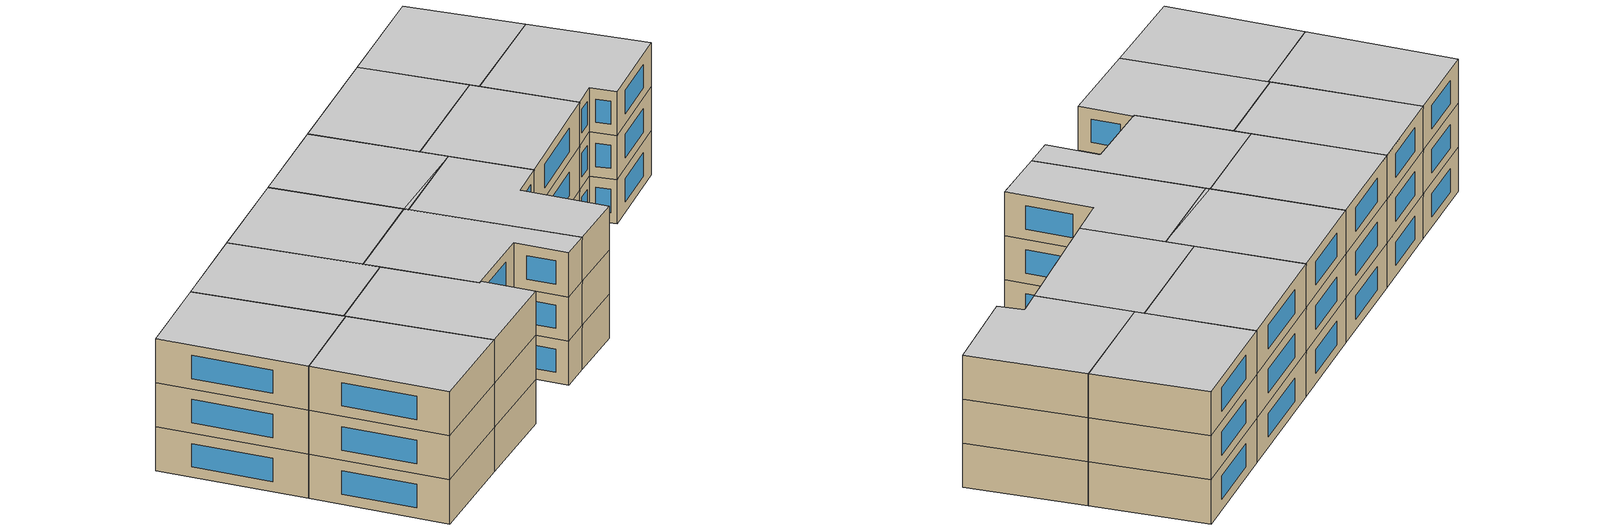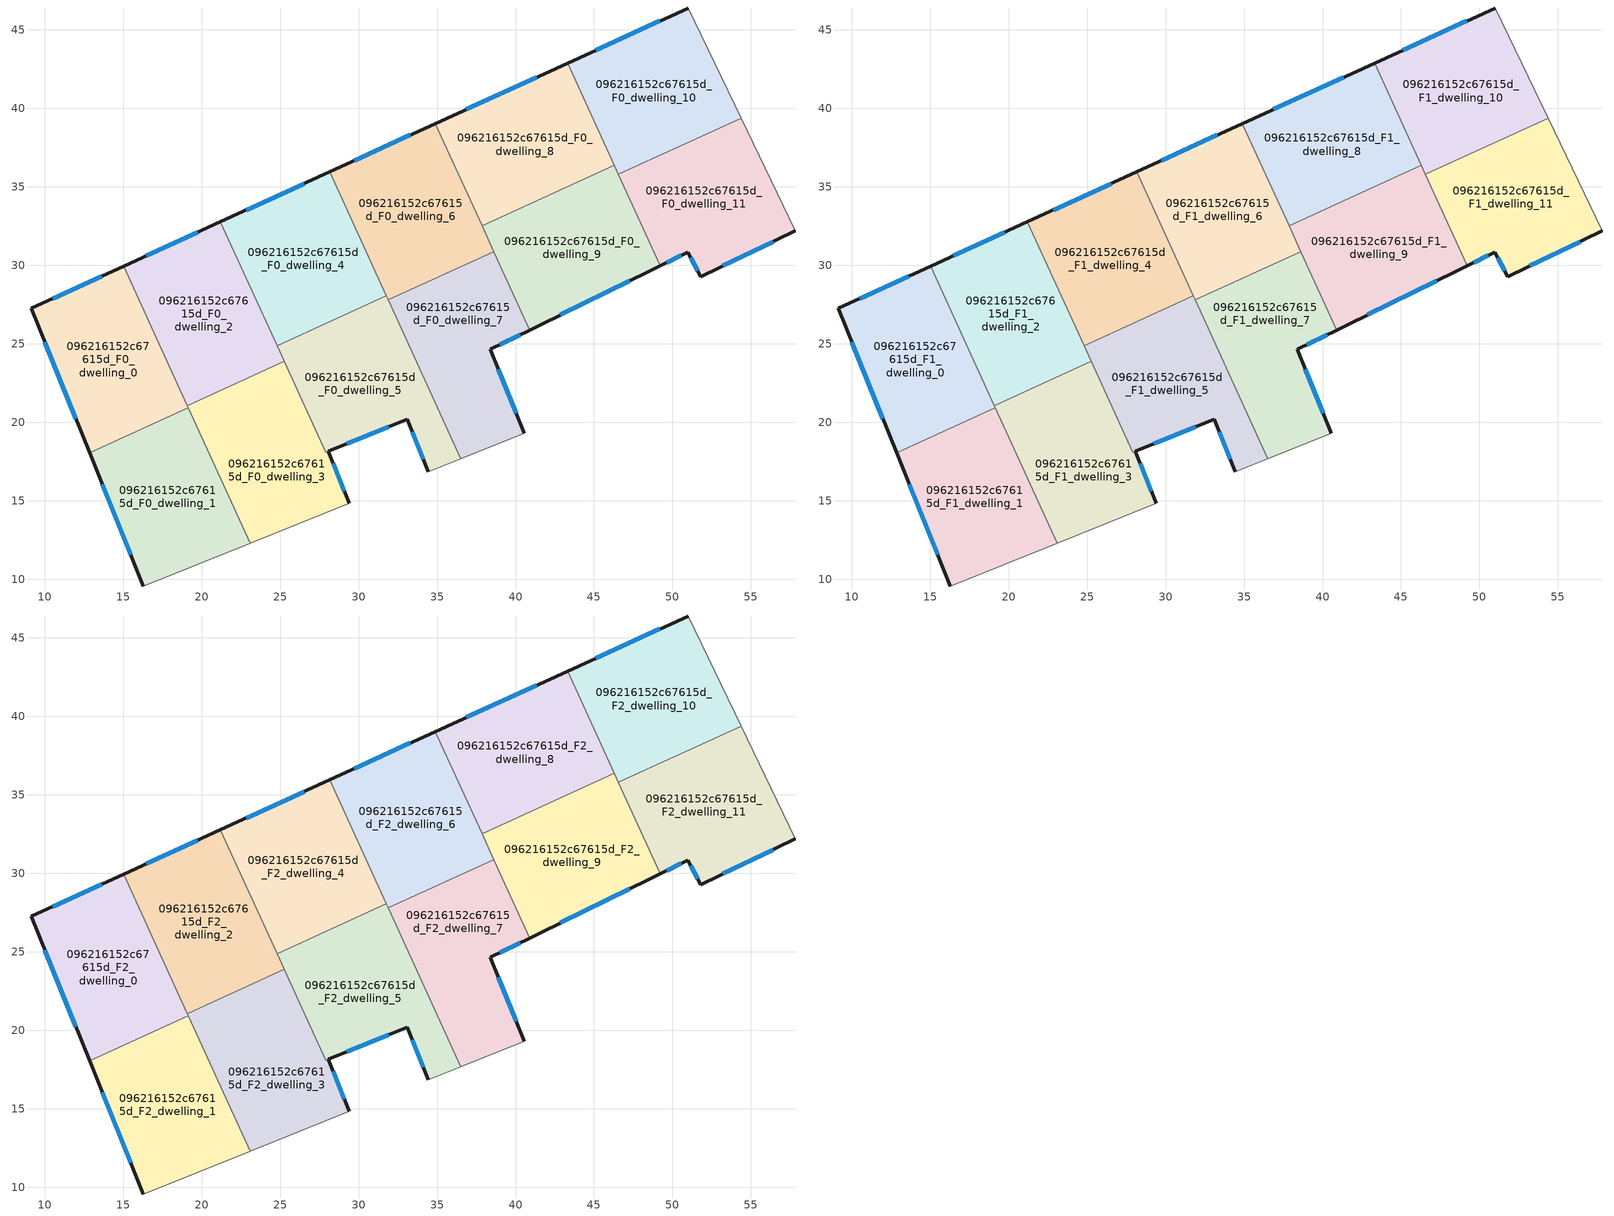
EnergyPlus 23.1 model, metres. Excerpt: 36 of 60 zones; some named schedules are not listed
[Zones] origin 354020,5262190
096216152c67615d_F0_dwelling_0
 floor ground (EU_floor_Construction): 15.03,29.95 19.16,20.93 12.86,18.06 9.14,27.25 z0
 wall outside (EU_wall_Construction): 15.03,29.95 9.14,27.25 12.86,18.06 z0:3
 wall to 096216152c67615d_F0_dwelling_1 (EU_wall_Construction): 12.86,18.06 19.16,20.93 z0:3
 wall to 096216152c67615d_F0_dwelling_2 (EU_wall_Construction): 19.1,21.05 15.03,29.95 z0:3
 wall to 096216152c67615d_F0_dwelling_3 (EU_wall_Construction): 19.16,20.93 19.1,21.05 z0:3
 window (EU_Window_Construction): 10.02,25.1 11.99,20.22 / 13.65,29.32 10.53,27.89 z0.7:2.3
096216152c67615d_F0_dwelling_1
 floor ground (EU_floor_Construction): 19.16,20.93 23.1,12.3 16.3,9.57 12.86,18.06 z0
 wall outside (EU_wall_Construction): 12.86,18.06 16.3,9.57 z0:3
 wall adiabatic (EU_wall_Construction): 16.3,9.57 23.1,12.3 z0:3
 wall to 096216152c67615d_F0_dwelling_3 (EU_wall_Construction): 23.1,12.3 19.16,20.93 z0:3
 window (EU_Window_Construction): 13.67,16.07 15.49,11.57 z0.7:2.3
096216152c67615d_F0_dwelling_10
 floor ground (EU_floor_Construction): 51,46.39 54.38,39.37 46.56,35.8 43.32,42.88 z0
 wall outside (EU_wall_Construction): 51,46.39 43.32,42.88 z0:3
 wall adiabatic (EU_wall_Construction): 54.38,39.37 51,46.39 z0:3
 wall to 096216152c67615d_F0_dwelling_11 (EU_wall_Construction): 46.56,35.8 54.38,39.37 z0:3
 wall to 096216152c67615d_F0_dwelling_8 (EU_wall_Construction): 43.32,42.88 46.3,36.37 z0:3
 wall to 096216152c67615d_F0_dwelling_9 (EU_wall_Construction): 46.3,36.37 46.56,35.8 z0:3
 window (EU_Window_Construction): 49.2,45.57 45.12,43.71 z0.7:2.3
096216152c67615d_F0_dwelling_11
 floor ground (EU_floor_Construction): 54.38,39.37 57.83,32.19 51.79,29.28 50.97,30.84 49.22,29.97 46.56,35.8 z0
 wall outside (EU_wall_Construction): 49.22,29.97 50.97,30.84 51.79,29.28 57.83,32.19 z0:3
 wall adiabatic (EU_wall_Construction): 57.83,32.19 54.38,39.37 z0:3
 wall to 096216152c67615d_F0_dwelling_9 (EU_wall_Construction): 46.56,35.8 49.22,29.97 z0:3
 window (EU_Window_Construction): 53.21,29.97 56.41,31.51 / 51.17,30.47 51.6,29.65 / 49.63,30.18 50.56,30.64 z0.7:2.3
096216152c67615d_F0_dwelling_2
 floor ground (EU_floor_Construction): 21.21,32.77 25.27,23.88 19.1,21.05 15.03,29.95 z0
 wall outside (EU_wall_Construction): 21.21,32.77 15.03,29.95 z0:3
 wall to 096216152c67615d_F0_dwelling_3 (EU_wall_Construction): 19.1,21.05 25.27,23.88 z0:3
 wall to 096216152c67615d_F0_dwelling_4 (EU_wall_Construction): 24.82,24.88 21.21,32.77 z0:3
 wall to 096216152c67615d_F0_dwelling_5 (EU_wall_Construction): 25.27,23.88 24.82,24.88 z0:3
 window (EU_Window_Construction): 19.76,32.11 16.48,30.61 z0.7:2.3
096216152c67615d_F0_dwelling_3
 floor ground (EU_floor_Construction): 25.27,23.88 27.91,18.1 28.07,18.17 29.42,14.84 23.1,12.3 19.1,21.05 z0
 wall outside (EU_wall_Construction): 29.42,14.84 28.07,18.17 z0:3
 wall adiabatic (EU_wall_Construction): 23.1,12.3 29.42,14.84 z0:3
 wall to 096216152c67615d_F0_dwelling_5 (EU_wall_Construction): 28.07,18.17 27.91,18.1 25.27,23.88 z0:3
 window (EU_Window_Construction): 29.11,15.62 28.39,17.38 z0.7:2.3
096216152c67615d_F0_dwelling_4
 floor ground (EU_floor_Construction): 28.16,35.95 31.77,28.06 24.82,24.88 21.21,32.77 z0
 wall outside (EU_wall_Construction): 28.16,35.95 21.21,32.77 z0:3
 wall to 096216152c67615d_F0_dwelling_5 (EU_wall_Construction): 24.82,24.88 31.77,28.06 z0:3
 wall to 096216152c67615d_F0_dwelling_6 (EU_wall_Construction): 31.77,28.06 28.16,35.95 z0:3
 window (EU_Window_Construction): 26.53,35.2 22.84,33.52 z0.7:2.3
096216152c67615d_F0_dwelling_5
 floor ground (EU_floor_Construction): 31.77,28.06 36.51,17.69 34.44,16.86 33.09,20.19 28.07,18.17 27.91,18.1 24.82,24.88 z0
 wall outside (EU_wall_Construction): 28.07,18.17 33.09,20.19 34.44,16.86 z0:3
 wall adiabatic (EU_wall_Construction): 34.44,16.86 36.51,17.69 z0:3
 wall to 096216152c67615d_F0_dwelling_7 (EU_wall_Construction): 36.51,17.69 31.89,27.79 z0:3
 wall to 096216152c67615d_F0_dwelling_6 (EU_wall_Construction): 31.89,27.79 31.77,28.06 z0:3
 window (EU_Window_Construction): 33.41,19.41 34.12,17.64 / 29.25,18.64 31.91,19.71 z0.7:2.3
096216152c67615d_F0_dwelling_6
 floor ground (EU_floor_Construction): 34.89,39.03 38.62,30.87 31.77,28.06 28.16,35.95 z0; 38.62,30.87 31.89,27.79 31.77,28.06 z0
 wall outside (EU_wall_Construction): 34.89,39.03 28.16,35.95 z0:3
 wall to 096216152c67615d_F0_dwelling_7 (EU_wall_Construction): 31.89,27.79 38.62,30.87 z0:3
 wall to 096216152c67615d_F0_dwelling_8 (EU_wall_Construction): 37.87,32.51 34.89,39.03 z0:3
 wall to 096216152c67615d_F0_dwelling_9 (EU_wall_Construction): 38.62,30.87 37.87,32.51 z0:3
 window (EU_Window_Construction): 33.31,38.31 29.74,36.67 z0.7:2.3
096216152c67615d_F0_dwelling_7
 floor ground (EU_floor_Construction): 38.62,30.87 40.9,25.88 38.39,24.65 40.55,19.31 36.51,17.69 31.89,27.79 z0
 wall outside (EU_wall_Construction): 40.55,19.31 38.39,24.65 40.9,25.88 z0:3
 wall adiabatic (EU_wall_Construction): 36.51,17.69 40.55,19.31 z0:3
 wall to 096216152c67615d_F0_dwelling_9 (EU_wall_Construction): 40.9,25.88 38.62,30.87 z0:3
 window (EU_Window_Construction): 38.98,24.94 40.31,25.59 / 40.05,20.56 38.9,23.39 z0.7:2.3
096216152c67615d_F0_dwelling_8
 floor ground (EU_floor_Construction): 43.32,42.88 46.3,36.37 37.87,32.51 34.89,39.03 z0
 wall outside (EU_wall_Construction): 43.32,42.88 34.89,39.03 z0:3
 wall to 096216152c67615d_F0_dwelling_9 (EU_wall_Construction): 37.87,32.51 46.3,36.37 z0:3
 window (EU_Window_Construction): 41.34,41.98 36.87,39.93 z0.7:2.3
096216152c67615d_F0_dwelling_9
 floor ground (EU_floor_Construction): 46.3,36.37 49.22,29.97 40.9,25.88 37.87,32.51 z0
 wall outside (EU_wall_Construction): 40.9,25.88 49.22,29.97 z0:3
 window (EU_Window_Construction): 42.86,26.84 47.27,29.01 z0.7:2.3
096216152c67615d_F1_dwelling_0
 floor to 096216152c67615d_F0_dwelling_0 (EU_floor_Construction): 15.03,29.95 19.16,20.93 12.86,18.06 9.14,27.25 z3
 wall outside (EU_wall_Construction): 15.03,29.95 9.14,27.25 12.86,18.06 z3:6
 wall to 096216152c67615d_F1_dwelling_1 (EU_wall_Construction): 12.86,18.06 19.16,20.93 z3:6
 wall to 096216152c67615d_F1_dwelling_2 (EU_wall_Construction): 19.1,21.05 15.03,29.95 z3:6
 wall to 096216152c67615d_F1_dwelling_3 (EU_wall_Construction): 19.16,20.93 19.1,21.05 z3:6
 window (EU_Window_Construction): 10.02,25.1 11.99,20.22 / 13.65,29.32 10.53,27.89 z3.7:5.3
096216152c67615d_F1_dwelling_1
 floor to 096216152c67615d_F0_dwelling_1 (EU_floor_Construction): 19.16,20.93 23.1,12.3 16.3,9.57 12.86,18.06 z3
 wall outside (EU_wall_Construction): 12.86,18.06 16.3,9.57 z3:6
 wall adiabatic (EU_wall_Construction): 16.3,9.57 23.1,12.3 z3:6
 wall to 096216152c67615d_F1_dwelling_3 (EU_wall_Construction): 23.1,12.3 19.16,20.93 z3:6
 window (EU_Window_Construction): 13.67,16.07 15.49,11.57 z3.7:5.3
096216152c67615d_F1_dwelling_10
 floor to 096216152c67615d_F0_dwelling_10 (EU_floor_Construction): 51,46.39 54.38,39.37 46.56,35.8 43.32,42.88 z3
 wall outside (EU_wall_Construction): 51,46.39 43.32,42.88 z3:6
 wall adiabatic (EU_wall_Construction): 54.38,39.37 51,46.39 z3:6
 wall to 096216152c67615d_F1_dwelling_11 (EU_wall_Construction): 46.56,35.8 54.38,39.37 z3:6
 wall to 096216152c67615d_F1_dwelling_8 (EU_wall_Construction): 43.32,42.88 46.3,36.37 z3:6
 wall to 096216152c67615d_F1_dwelling_9 (EU_wall_Construction): 46.3,36.37 46.56,35.8 z3:6
 window (EU_Window_Construction): 49.2,45.57 45.12,43.71 z3.7:5.3
096216152c67615d_F1_dwelling_11
 floor to 096216152c67615d_F0_dwelling_11 (EU_floor_Construction): 54.38,39.37 57.83,32.19 51.79,29.28 50.97,30.84 49.22,29.97 46.56,35.8 z3
 wall outside (EU_wall_Construction): 49.22,29.97 50.97,30.84 51.79,29.28 57.83,32.19 z3:6
 wall adiabatic (EU_wall_Construction): 57.83,32.19 54.38,39.37 z3:6
 wall to 096216152c67615d_F1_dwelling_9 (EU_wall_Construction): 46.56,35.8 49.22,29.97 z3:6
 window (EU_Window_Construction): 53.21,29.97 56.41,31.51 / 51.17,30.47 51.6,29.65 / 49.63,30.18 50.56,30.64 z3.7:5.3
096216152c67615d_F1_dwelling_2
 floor to 096216152c67615d_F0_dwelling_2 (EU_floor_Construction): 21.21,32.77 25.27,23.88 19.1,21.05 15.03,29.95 z3
 wall outside (EU_wall_Construction): 21.21,32.77 15.03,29.95 z3:6
 wall to 096216152c67615d_F1_dwelling_3 (EU_wall_Construction): 19.1,21.05 25.27,23.88 z3:6
 wall to 096216152c67615d_F1_dwelling_4 (EU_wall_Construction): 24.82,24.88 21.21,32.77 z3:6
 wall to 096216152c67615d_F1_dwelling_5 (EU_wall_Construction): 25.27,23.88 24.82,24.88 z3:6
 window (EU_Window_Construction): 19.76,32.11 16.48,30.61 z3.7:5.3
096216152c67615d_F1_dwelling_3
 floor to 096216152c67615d_F0_dwelling_3 (EU_floor_Construction): 25.27,23.88 27.91,18.1 28.07,18.17 29.42,14.84 23.1,12.3 19.1,21.05 z3
 wall outside (EU_wall_Construction): 29.42,14.84 28.07,18.17 z3:6
 wall adiabatic (EU_wall_Construction): 23.1,12.3 29.42,14.84 z3:6
 wall to 096216152c67615d_F1_dwelling_5 (EU_wall_Construction): 28.07,18.17 27.91,18.1 25.27,23.88 z3:6
 window (EU_Window_Construction): 29.11,15.62 28.39,17.38 z3.7:5.3
096216152c67615d_F1_dwelling_4
 floor to 096216152c67615d_F0_dwelling_4 (EU_floor_Construction): 28.16,35.95 31.77,28.06 24.82,24.88 21.21,32.77 z3
 wall outside (EU_wall_Construction): 28.16,35.95 21.21,32.77 z3:6
 wall to 096216152c67615d_F1_dwelling_5 (EU_wall_Construction): 24.82,24.88 31.77,28.06 z3:6
 wall to 096216152c67615d_F1_dwelling_6 (EU_wall_Construction): 31.77,28.06 28.16,35.95 z3:6
 window (EU_Window_Construction): 26.53,35.2 22.84,33.52 z3.7:5.3
096216152c67615d_F1_dwelling_5
 floor to 096216152c67615d_F0_dwelling_5 (EU_floor_Construction): 31.77,28.06 36.51,17.69 34.44,16.86 33.09,20.19 28.07,18.17 27.91,18.11 24.82,24.88 z3
 wall outside (EU_wall_Construction): 28.07,18.17 33.09,20.19 34.44,16.86 z3:6
 wall adiabatic (EU_wall_Construction): 34.44,16.86 36.51,17.69 z3:6
 wall to 096216152c67615d_F1_dwelling_7 (EU_wall_Construction): 36.51,17.69 31.89,27.79 z3:6
 wall to 096216152c67615d_F1_dwelling_6 (EU_wall_Construction): 31.89,27.79 31.77,28.06 z3:6
 window (EU_Window_Construction): 33.41,19.41 34.12,17.64 / 29.25,18.64 31.91,19.71 z3.7:5.3
096216152c67615d_F1_dwelling_6
 floor to 096216152c67615d_F0_dwelling_6 (EU_floor_Construction): 34.89,39.03 38.62,30.87 31.77,28.06 28.16,35.95 z3; 38.62,30.87 31.89,27.79 31.77,28.06 z3
 wall outside (EU_wall_Construction): 34.89,39.03 28.16,35.95 z3:6
 wall to 096216152c67615d_F1_dwelling_7 (EU_wall_Construction): 31.89,27.79 38.62,30.87 z3:6
 wall to 096216152c67615d_F1_dwelling_8 (EU_wall_Construction): 37.87,32.51 34.89,39.03 z3:6
 wall to 096216152c67615d_F1_dwelling_9 (EU_wall_Construction): 38.62,30.87 37.87,32.51 z3:6
 window (EU_Window_Construction): 33.31,38.31 29.74,36.67 z3.7:5.3
096216152c67615d_F1_dwelling_7
 floor to 096216152c67615d_F0_dwelling_7 (EU_floor_Construction): 38.62,30.87 40.9,25.88 38.39,24.65 40.55,19.31 36.51,17.69 31.89,27.79 z3
 wall outside (EU_wall_Construction): 40.55,19.31 38.39,24.65 40.9,25.88 z3:6
 wall adiabatic (EU_wall_Construction): 36.51,17.69 40.55,19.31 z3:6
 wall to 096216152c67615d_F1_dwelling_9 (EU_wall_Construction): 40.9,25.88 38.62,30.87 z3:6
 window (EU_Window_Construction): 38.98,24.94 40.31,25.59 / 40.05,20.56 38.9,23.39 z3.7:5.3
096216152c67615d_F1_dwelling_8
 floor to 096216152c67615d_F0_dwelling_8 (EU_floor_Construction): 43.32,42.88 46.3,36.37 37.87,32.51 34.89,39.03 z3
 wall outside (EU_wall_Construction): 43.32,42.88 34.89,39.03 z3:6
 wall to 096216152c67615d_F1_dwelling_9 (EU_wall_Construction): 37.87,32.51 46.3,36.37 z3:6
 window (EU_Window_Construction): 41.34,41.98 36.87,39.93 z3.7:5.3
096216152c67615d_F1_dwelling_9
 floor to 096216152c67615d_F0_dwelling_9 (EU_floor_Construction): 46.3,36.37 49.22,29.97 40.9,25.88 37.87,32.51 z3
 wall outside (EU_wall_Construction): 40.9,25.88 49.22,29.97 z3:6
 window (EU_Window_Construction): 42.86,26.84 47.27,29.01 z3.7:5.3
096216152c67615d_F2_dwelling_0
 floor to 096216152c67615d_F1_dwelling_0 (EU_floor_Construction): 15.03,29.95 19.16,20.93 12.86,18.06 9.14,27.25 z6
 wall outside (EU_wall_Construction): 15.03,29.95 9.14,27.25 12.86,18.06 z6:9
 wall to 096216152c67615d_F2_dwelling_1 (EU_wall_Construction): 12.86,18.06 19.16,20.93 z6:9
 wall to 096216152c67615d_F2_dwelling_2 (EU_wall_Construction): 19.1,21.05 15.03,29.95 z6:9
 wall to 096216152c67615d_F2_dwelling_3 (EU_wall_Construction): 19.16,20.93 19.1,21.05 z6:9
 window (EU_Window_Construction): 10.02,25.1 11.99,20.22 / 13.65,29.32 10.53,27.89 z6.7:8.3
 ceiling to 096216152c67615d_F3_dwelling_0 (EU_floor_Construction): 19.16,20.93 15.03,29.95 9.14,27.25 12.86,18.06 z9
096216152c67615d_F2_dwelling_1
 floor to 096216152c67615d_F1_dwelling_1 (EU_floor_Construction): 19.16,20.93 23.1,12.3 16.3,9.57 12.86,18.06 z6
 wall outside (EU_wall_Construction): 12.86,18.06 16.3,9.57 z6:9
 wall adiabatic (EU_wall_Construction): 16.3,9.57 23.1,12.3 z6:9
 wall to 096216152c67615d_F2_dwelling_3 (EU_wall_Construction): 23.1,12.3 19.16,20.93 z6:9
 window (EU_Window_Construction): 13.67,16.07 15.49,11.57 z6.7:8.3
 ceiling to 096216152c67615d_F3_dwelling_1 (EU_floor_Construction): 23.1,12.3 19.16,20.93 12.86,18.06 16.3,9.57 z9
096216152c67615d_F2_dwelling_10
 floor to 096216152c67615d_F1_dwelling_10 (EU_floor_Construction): 51,46.39 54.38,39.37 46.56,35.8 43.32,42.88 z6
 wall outside (EU_wall_Construction): 51,46.39 43.32,42.88 z6:9
 wall adiabatic (EU_wall_Construction): 54.38,39.37 51,46.39 z6:9
 wall to 096216152c67615d_F2_dwelling_11 (EU_wall_Construction): 46.56,35.8 54.38,39.37 z6:9
 wall to 096216152c67615d_F2_dwelling_8 (EU_wall_Construction): 43.32,42.88 46.3,36.37 z6:9
 wall to 096216152c67615d_F2_dwelling_9 (EU_wall_Construction): 46.3,36.37 46.56,35.8 z6:9
 window (EU_Window_Construction): 49.2,45.57 45.12,43.71 z6.7:8.3
 ceiling to 096216152c67615d_F3_dwelling_10 (EU_floor_Construction): 54.38,39.37 51,46.39 43.32,42.88 46.56,35.8 z9
096216152c67615d_F2_dwelling_11
 floor to 096216152c67615d_F1_dwelling_11 (EU_floor_Construction): 54.38,39.37 57.83,32.19 51.79,29.28 50.97,30.84 49.22,29.97 46.56,35.8 z6
 wall outside (EU_wall_Construction): 49.22,29.97 50.97,30.84 51.79,29.28 57.83,32.19 z6:9
 wall adiabatic (EU_wall_Construction): 57.83,32.19 54.38,39.37 z6:9
 wall to 096216152c67615d_F2_dwelling_9 (EU_wall_Construction): 46.56,35.8 49.22,29.97 z6:9
 window (EU_Window_Construction): 53.21,29.97 56.41,31.51 / 51.17,30.47 51.6,29.65 / 49.63,30.18 50.56,30.64 z6.7:8.3
 ceiling to 096216152c67615d_F3_dwelling_11 (EU_floor_Construction): 57.83,32.19 54.38,39.37 46.56,35.8 49.22,29.97 50.97,30.84 51.79,29.28 z9
096216152c67615d_F2_dwelling_2
 floor to 096216152c67615d_F1_dwelling_2 (EU_floor_Construction): 21.21,32.77 25.27,23.88 19.1,21.05 15.03,29.95 z6
 wall outside (EU_wall_Construction): 21.21,32.77 15.03,29.95 z6:9
 wall to 096216152c67615d_F2_dwelling_3 (EU_wall_Construction): 19.1,21.05 25.27,23.88 z6:9
 wall to 096216152c67615d_F2_dwelling_4 (EU_wall_Construction): 24.82,24.88 21.21,32.77 z6:9
 wall to 096216152c67615d_F2_dwelling_5 (EU_wall_Construction): 25.27,23.88 24.82,24.88 z6:9
 window (EU_Window_Construction): 19.76,32.11 16.48,30.61 z6.7:8.3
 ceiling to 096216152c67615d_F3_dwelling_2 (EU_floor_Construction): 25.27,23.88 21.21,32.77 15.03,29.95 19.1,21.05 z9
096216152c67615d_F2_dwelling_3
 floor to 096216152c67615d_F1_dwelling_3 (EU_floor_Construction): 25.27,23.88 27.91,18.1 28.07,18.17 29.42,14.84 23.1,12.3 19.1,21.05 z6
 wall outside (EU_wall_Construction): 29.42,14.84 28.07,18.17 z6:9
 wall adiabatic (EU_wall_Construction): 23.1,12.3 29.42,14.84 z6:9
 wall to 096216152c67615d_F2_dwelling_5 (EU_wall_Construction): 28.07,18.17 27.91,18.1 25.27,23.88 z6:9
 window (EU_Window_Construction): 29.11,15.62 28.39,17.38 z6.7:8.3
 ceiling to 096216152c67615d_F3_dwelling_3 (EU_floor_Construction): 29.42,14.84 28.07,18.17 27.91,18.1 25.27,23.88 19.1,21.05 23.1,12.3 z9
096216152c67615d_F2_dwelling_4
 floor to 096216152c67615d_F1_dwelling_4 (EU_floor_Construction): 28.16,35.95 31.77,28.06 24.82,24.88 21.21,32.77 z6
 wall outside (EU_wall_Construction): 28.16,35.95 21.21,32.77 z6:9
 wall to 096216152c67615d_F2_dwelling_5 (EU_wall_Construction): 24.82,24.88 31.77,28.06 z6:9
 wall to 096216152c67615d_F2_dwelling_6 (EU_wall_Construction): 31.77,28.06 28.16,35.95 z6:9
 window (EU_Window_Construction): 26.53,35.2 22.84,33.52 z6.7:8.3
 ceiling to 096216152c67615d_F3_dwelling_4 (EU_floor_Construction): 31.77,28.06 28.16,35.95 21.21,32.77 24.82,24.88 z9
096216152c67615d_F2_dwelling_5
 floor to 096216152c67615d_F1_dwelling_5 (EU_floor_Construction): 31.77,28.06 36.51,17.69 34.44,16.86 33.09,20.19 28.07,18.17 27.91,18.11 24.82,24.88 z6
 wall outside (EU_wall_Construction): 28.07,18.17 33.09,20.19 34.44,16.86 z6:9
 wall adiabatic (EU_wall_Construction): 34.44,16.86 36.51,17.69 z6:9
 wall to 096216152c67615d_F2_dwelling_7 (EU_wall_Construction): 36.51,17.69 31.89,27.79 z6:9
 wall to 096216152c67615d_F2_dwelling_6 (EU_wall_Construction): 31.89,27.79 31.77,28.06 z6:9
 window (EU_Window_Construction): 33.41,19.41 34.12,17.64 / 29.25,18.64 31.91,19.71 z6.7:8.3
 ceiling to 096216152c67615d_F3_dwelling_5 (EU_floor_Construction): 36.51,17.69 31.77,28.06 24.82,24.88 27.91,18.11 28.07,18.17 33.09,20.19 34.44,16.86 z9
096216152c67615d_F2_dwelling_6
 floor to 096216152c67615d_F1_dwelling_6 (EU_floor_Construction): 34.89,39.03 38.62,30.87 31.77,28.06 28.16,35.95 z6; 38.62,30.87 31.89,27.79 31.77,28.06 z6
 wall outside (EU_wall_Construction): 34.89,39.03 28.16,35.95 z6:9
 wall to 096216152c67615d_F2_dwelling_7 (EU_wall_Construction): 31.89,27.79 38.62,30.87 z6:9
 wall to 096216152c67615d_F2_dwelling_8 (EU_wall_Construction): 37.87,32.51 34.89,39.03 z6:9
 wall to 096216152c67615d_F2_dwelling_9 (EU_wall_Construction): 38.62,30.87 37.87,32.51 z6:9
 window (EU_Window_Construction): 33.31,38.31 29.74,36.67 z6.7:8.3
 ceiling to 096216152c67615d_F3_dwelling_6 (EU_floor_Construction): 38.62,30.87 34.89,39.03 28.16,35.95 31.77,28.06 z9; 38.62,30.87 31.77,28.06 31.89,27.79 z9
096216152c67615d_F2_dwelling_7
 floor to 096216152c67615d_F1_dwelling_7 (EU_floor_Construction): 38.62,30.87 40.9,25.88 38.39,24.65 40.55,19.31 36.51,17.69 31.89,27.79 z6
 wall outside (EU_wall_Construction): 40.55,19.31 38.39,24.65 40.9,25.88 z6:9
 wall adiabatic (EU_wall_Construction): 36.51,17.69 40.55,19.31 z6:9
 wall to 096216152c67615d_F2_dwelling_9 (EU_wall_Construction): 40.9,25.88 38.62,30.87 z6:9
 window (EU_Window_Construction): 38.98,24.94 40.31,25.59 / 40.05,20.56 38.9,23.39 z6.7:8.3
 ceiling to 096216152c67615d_F3_dwelling_7 (EU_floor_Construction): 40.55,19.31 38.39,24.65 40.9,25.88 38.62,30.87 31.89,27.79 36.51,17.69 z9
096216152c67615d_F2_dwelling_8
 floor to 096216152c67615d_F1_dwelling_8 (EU_floor_Construction): 43.32,42.88 46.3,36.37 37.87,32.51 34.89,39.03 z6
 wall outside (EU_wall_Construction): 43.32,42.88 34.89,39.03 z6:9
 wall to 096216152c67615d_F2_dwelling_9 (EU_wall_Construction): 37.87,32.51 46.3,36.37 z6:9
 window (EU_Window_Construction): 41.34,41.98 36.87,39.93 z6.7:8.3
 ceiling to 096216152c67615d_F3_dwelling_8 (EU_floor_Construction): 46.3,36.37 43.32,42.88 34.89,39.03 37.87,32.51 z9
096216152c67615d_F2_dwelling_9
 floor to 096216152c67615d_F1_dwelling_9 (EU_floor_Construction): 46.3,36.37 49.22,29.97 40.9,25.88 37.87,32.51 z6
 wall outside (EU_wall_Construction): 40.9,25.88 49.22,29.97 z6:9
 window (EU_Window_Construction): 42.86,26.84 47.27,29.01 z6.7:8.3
 ceiling to 096216152c67615d_F3_dwelling_9 (EU_floor_Construction): 49.22,29.97 46.3,36.37 37.87,32.51 40.9,25.88 z9
[Building]
EU S2 Campaign: North Axis=0; Terrain=City; Solar Distribution=FullExterior
[Site:Location]
Budapest.Ferenc.Liszt.Intl.AP: Latitude=47.437; Longitude=19.256; Time Zone=1; Elevation=185
[SizingPeriod:WeatherFileDays]
AnnualSizingPeriod: Begin Month=1; Begin Day of Month=1; End Month=12; End Day of Month=31; Day of Week for Start Day=Monday; Use Weather File Daylight Saving Period=No; Use Weather File Rain and Snow Indicators=No
[MATERIAL]
EU_InternalMass_Material: Roughness=MediumRough; Thickness=0.1; Conductivity=1; Density=1800; Specific Heat=900; Thermal Absorptance=0.9; Solar Absorptance=0.7; Visible Absorptance=0.7
[MATERIAL:NOMASS] Roughness=MediumRough; Thermal Absorptance=0.9; Solar Absorptance=0.7; Visible Absorptance=0.7
Name | Thermal Resistance
EU_wall_NoMass | 0.832559
EU_floor_NoMass | 0.872794
[WINDOWMATERIAL:SIMPLEGLAZINGSYSTEM]
EU_Window_SimpleGlazing: UFactor=2.79869; Solar Heat Gain Coefficient=0.75; Visible Transmittance=0.75
[CONSTRUCTION]
EU_wall_Construction: EU_wall_NoMass
EU_floor_Construction: EU_floor_NoMass
EU_Window_Construction: EU_Window_SimpleGlazing
EU_InternalMass_Construction: EU_InternalMass_Material
[ZONE] Type=1; Multiplier=1; Ceiling Height=autocalculate; Floor Area=autocalculate; Part of Total Floor Area=Yes
Name | Volume
096216152c67615d_F0_dwelling_0; 096216152c67615d_F1_dwelling_0; 096216152c67615d_F2_dwelling_0 | 199.144
096216152c67615d_F0_dwelling_1; 096216152c67615d_F1_dwelling_1; 096216152c67615d_F2_dwelling_1 | 199.117
096216152c67615d_F0_dwelling_10; 096216152c67615d_F1_dwelling_10; 096216152c67615d_F2_dwelling_10 | 199.119
096216152c67615d_F0_dwelling_11; 096216152c67615d_F1_dwelling_11; 096216152c67615d_F2_dwelling_11 | 199.135
096216152c67615d_F0_dwelling_2; 096216152c67615d_F1_dwelling_2; 096216152c67615d_F2_dwelling_2 | 199.122
096216152c67615d_F0_dwelling_3 | 200.144
096216152c67615d_F1_dwelling_3; 096216152c67615d_F2_dwelling_3 | 200.145
096216152c67615d_F0_dwelling_4; 096216152c67615d_F1_dwelling_4; 096216152c67615d_F2_dwelling_4 | 199.126
096216152c67615d_F0_dwelling_5; 096216152c67615d_F1_dwelling_5; 096216152c67615d_F2_dwelling_5 | 198.1
096216152c67615d_F0_dwelling_6; 096216152c67615d_F1_dwelling_6; 096216152c67615d_F2_dwelling_6 | 199.134
096216152c67615d_F0_dwelling_7; 096216152c67615d_F1_dwelling_7; 096216152c67615d_F2_dwelling_7 | 199.146
096216152c67615d_F0_dwelling_8; 096216152c67615d_F1_dwelling_8; 096216152c67615d_F2_dwelling_8 | 199.13
096216152c67615d_F0_dwelling_9; 096216152c67615d_F1_dwelling_9; 096216152c67615d_F2_dwelling_9 | 199.129
[INTERNALMASS] Construction=EU_InternalMass_Construction
Name | Zone or ZoneList | Surface Area
096216152c67615d_F0_dwelling_0_EU_InternalMass | 096216152c67615d_F0_dwelling_0 | 66.3802
096216152c67615d_F0_dwelling_1_EU_InternalMass | 096216152c67615d_F0_dwelling_1 | 66.3725
096216152c67615d_F0_dwelling_2_EU_InternalMass | 096216152c67615d_F0_dwelling_2 | 66.3711
096216152c67615d_F0_dwelling_3_EU_InternalMass | 096216152c67615d_F0_dwelling_3 | 66.7147
096216152c67615d_F0_dwelling_4_EU_InternalMass | 096216152c67615d_F0_dwelling_4 | 66.3751
096216152c67615d_F0_dwelling_5_EU_InternalMass | 096216152c67615d_F0_dwelling_5 | 66.0345
096216152c67615d_F0_dwelling_6_EU_InternalMass | 096216152c67615d_F0_dwelling_6 | 66.3798
096216152c67615d_F0_dwelling_7_EU_InternalMass | 096216152c67615d_F0_dwelling_7 | 66.3822
096216152c67615d_F0_dwelling_8_EU_InternalMass | 096216152c67615d_F0_dwelling_8 | 66.3784
096216152c67615d_F0_dwelling_9_EU_InternalMass | 096216152c67615d_F0_dwelling_9 | 66.3748
096216152c67615d_F0_dwelling_10_EU_InternalMass | 096216152c67615d_F0_dwelling_10 | 66.3722
096216152c67615d_F0_dwelling_11_EU_InternalMass | 096216152c67615d_F0_dwelling_11 | 66.3767
096216152c67615d_F1_dwelling_0_EU_InternalMass | 096216152c67615d_F1_dwelling_0 | 66.3802
096216152c67615d_F1_dwelling_1_EU_InternalMass | 096216152c67615d_F1_dwelling_1 | 66.3725
096216152c67615d_F1_dwelling_2_EU_InternalMass | 096216152c67615d_F1_dwelling_2 | 66.3711
096216152c67615d_F1_dwelling_3_EU_InternalMass | 096216152c67615d_F1_dwelling_3 | 66.7147
096216152c67615d_F1_dwelling_4_EU_InternalMass | 096216152c67615d_F1_dwelling_4 | 66.3751
096216152c67615d_F1_dwelling_5_EU_InternalMass | 096216152c67615d_F1_dwelling_5 | 66.0345
096216152c67615d_F1_dwelling_6_EU_InternalMass | 096216152c67615d_F1_dwelling_6 | 66.3798
096216152c67615d_F1_dwelling_7_EU_InternalMass | 096216152c67615d_F1_dwelling_7 | 66.3822
096216152c67615d_F1_dwelling_8_EU_InternalMass | 096216152c67615d_F1_dwelling_8 | 66.3784
096216152c67615d_F1_dwelling_9_EU_InternalMass | 096216152c67615d_F1_dwelling_9 | 66.3748
096216152c67615d_F1_dwelling_10_EU_InternalMass | 096216152c67615d_F1_dwelling_10 | 66.3722
096216152c67615d_F1_dwelling_11_EU_InternalMass | 096216152c67615d_F1_dwelling_11 | 66.3767
096216152c67615d_F2_dwelling_0_EU_InternalMass | 096216152c67615d_F2_dwelling_0 | 66.3802
096216152c67615d_F2_dwelling_1_EU_InternalMass | 096216152c67615d_F2_dwelling_1 | 66.3725
096216152c67615d_F2_dwelling_2_EU_InternalMass | 096216152c67615d_F2_dwelling_2 | 66.3711
096216152c67615d_F2_dwelling_3_EU_InternalMass | 096216152c67615d_F2_dwelling_3 | 66.7147
096216152c67615d_F2_dwelling_4_EU_InternalMass | 096216152c67615d_F2_dwelling_4 | 66.3751
096216152c67615d_F2_dwelling_5_EU_InternalMass | 096216152c67615d_F2_dwelling_5 | 66.0345
096216152c67615d_F2_dwelling_6_EU_InternalMass | 096216152c67615d_F2_dwelling_6 | 66.3798
096216152c67615d_F2_dwelling_7_EU_InternalMass | 096216152c67615d_F2_dwelling_7 | 66.3822
096216152c67615d_F2_dwelling_8_EU_InternalMass | 096216152c67615d_F2_dwelling_8 | 66.3784
096216152c67615d_F2_dwelling_9_EU_InternalMass | 096216152c67615d_F2_dwelling_9 | 66.3748
096216152c67615d_F2_dwelling_10_EU_InternalMass | 096216152c67615d_F2_dwelling_10 | 66.3722
096216152c67615d_F2_dwelling_11_EU_InternalMass | 096216152c67615d_F2_dwelling_11 | 66.3767
[OTHEREQUIPMENT] Fuel Type=Electricity; Design Level Calculation Method=Watts/Area; Power per Zone Floor Area=1; Fraction Latent=0; Fraction Radiant=0; Fraction Lost=0; Carbon Dioxide Generation Rate=0; EndUse Subcategory=EU_Step8_InternalGains
Name | Zone or ZoneList or Space or SpaceList | Schedule
EU_Step8_InternalGain_096216152c67615d_F0_dwelling_0_f000 | 096216152c67615d_F0_dwelling_0 | EU_Step8_GainSchedule_096216152c67615d_F0_dwelling_0_f000
EU_Step8_InternalGain_096216152c67615d_F0_dwelling_1_f000 | 096216152c67615d_F0_dwelling_1 | EU_Step8_GainSchedule_096216152c67615d_F0_dwelling_1_f000
EU_Step8_InternalGain_096216152c67615d_F0_dwelling_2_f000 | 096216152c67615d_F0_dwelling_2 | EU_Step8_GainSchedule_096216152c67615d_F0_dwelling_2_f000
EU_Step8_InternalGain_096216152c67615d_F0_dwelling_3_f000 | 096216152c67615d_F0_dwelling_3 | EU_Step8_GainSchedule_096216152c67615d_F0_dwelling_3_f000
EU_Step8_InternalGain_096216152c67615d_F0_dwelling_4_f000 | 096216152c67615d_F0_dwelling_4 | EU_Step8_GainSchedule_096216152c67615d_F0_dwelling_4_f000
EU_Step8_InternalGain_096216152c67615d_F0_dwelling_5_f000 | 096216152c67615d_F0_dwelling_5 | EU_Step8_GainSchedule_096216152c67615d_F0_dwelling_5_f000
EU_Step8_InternalGain_096216152c67615d_F0_dwelling_6_f000 | 096216152c67615d_F0_dwelling_6 | EU_Step8_GainSchedule_096216152c67615d_F0_dwelling_6_f000
EU_Step8_InternalGain_096216152c67615d_F0_dwelling_7_f000 | 096216152c67615d_F0_dwelling_7 | EU_Step8_GainSchedule_096216152c67615d_F0_dwelling_7_f000
EU_Step8_InternalGain_096216152c67615d_F0_dwelling_8_f000 | 096216152c67615d_F0_dwelling_8 | EU_Step8_GainSchedule_096216152c67615d_F0_dwelling_8_f000
EU_Step8_InternalGain_096216152c67615d_F0_dwelling_9_f000 | 096216152c67615d_F0_dwelling_9 | EU_Step8_GainSchedule_096216152c67615d_F0_dwelling_9_f000
EU_Step8_InternalGain_096216152c67615d_F0_dwelling_10_f000 | 096216152c67615d_F0_dwelling_10 | EU_Step8_GainSchedule_096216152c67615d_F0_dwelling_10_f000
EU_Step8_InternalGain_096216152c67615d_F0_dwelling_11_f000 | 096216152c67615d_F0_dwelling_11 | EU_Step8_GainSchedule_096216152c67615d_F0_dwelling_11_f000
EU_Step8_InternalGain_096216152c67615d_F1_dwelling_0_f000 | 096216152c67615d_F1_dwelling_0 | EU_Step8_GainSchedule_096216152c67615d_F1_dwelling_0_f000
EU_Step8_InternalGain_096216152c67615d_F1_dwelling_1_f000 | 096216152c67615d_F1_dwelling_1 | EU_Step8_GainSchedule_096216152c67615d_F1_dwelling_1_f000
EU_Step8_InternalGain_096216152c67615d_F1_dwelling_2_f000 | 096216152c67615d_F1_dwelling_2 | EU_Step8_GainSchedule_096216152c67615d_F1_dwelling_2_f000
EU_Step8_InternalGain_096216152c67615d_F1_dwelling_3_f000 | 096216152c67615d_F1_dwelling_3 | EU_Step8_GainSchedule_096216152c67615d_F1_dwelling_3_f000
EU_Step8_InternalGain_096216152c67615d_F1_dwelling_4_f000 | 096216152c67615d_F1_dwelling_4 | EU_Step8_GainSchedule_096216152c67615d_F1_dwelling_4_f000
EU_Step8_InternalGain_096216152c67615d_F1_dwelling_5_f000 | 096216152c67615d_F1_dwelling_5 | EU_Step8_GainSchedule_096216152c67615d_F1_dwelling_5_f000
EU_Step8_InternalGain_096216152c67615d_F1_dwelling_6_f000 | 096216152c67615d_F1_dwelling_6 | EU_Step8_GainSchedule_096216152c67615d_F1_dwelling_6_f000
EU_Step8_InternalGain_096216152c67615d_F1_dwelling_7_f000 | 096216152c67615d_F1_dwelling_7 | EU_Step8_GainSchedule_096216152c67615d_F1_dwelling_7_f000
EU_Step8_InternalGain_096216152c67615d_F1_dwelling_8_f000 | 096216152c67615d_F1_dwelling_8 | EU_Step8_GainSchedule_096216152c67615d_F1_dwelling_8_f000
EU_Step8_InternalGain_096216152c67615d_F1_dwelling_9_f000 | 096216152c67615d_F1_dwelling_9 | EU_Step8_GainSchedule_096216152c67615d_F1_dwelling_9_f000
EU_Step8_InternalGain_096216152c67615d_F1_dwelling_10_f000 | 096216152c67615d_F1_dwelling_10 | EU_Step8_GainSchedule_096216152c67615d_F1_dwelling_10_f000
EU_Step8_InternalGain_096216152c67615d_F1_dwelling_11_f000 | 096216152c67615d_F1_dwelling_11 | EU_Step8_GainSchedule_096216152c67615d_F1_dwelling_11_f000
EU_Step8_InternalGain_096216152c67615d_F2_dwelling_0_f000 | 096216152c67615d_F2_dwelling_0 | EU_Step8_GainSchedule_096216152c67615d_F2_dwelling_0_f000
EU_Step8_InternalGain_096216152c67615d_F2_dwelling_1_f000 | 096216152c67615d_F2_dwelling_1 | EU_Step8_GainSchedule_096216152c67615d_F2_dwelling_1_f000
EU_Step8_InternalGain_096216152c67615d_F2_dwelling_2_f000 | 096216152c67615d_F2_dwelling_2 | EU_Step8_GainSchedule_096216152c67615d_F2_dwelling_2_f000
EU_Step8_InternalGain_096216152c67615d_F2_dwelling_3_f000 | 096216152c67615d_F2_dwelling_3 | EU_Step8_GainSchedule_096216152c67615d_F2_dwelling_3_f000
EU_Step8_InternalGain_096216152c67615d_F2_dwelling_4_f000 | 096216152c67615d_F2_dwelling_4 | EU_Step8_GainSchedule_096216152c67615d_F2_dwelling_4_f000
EU_Step8_InternalGain_096216152c67615d_F2_dwelling_5_f000 | 096216152c67615d_F2_dwelling_5 | EU_Step8_GainSchedule_096216152c67615d_F2_dwelling_5_f000
EU_Step8_InternalGain_096216152c67615d_F2_dwelling_6_f000 | 096216152c67615d_F2_dwelling_6 | EU_Step8_GainSchedule_096216152c67615d_F2_dwelling_6_f000
EU_Step8_InternalGain_096216152c67615d_F2_dwelling_7_f000 | 096216152c67615d_F2_dwelling_7 | EU_Step8_GainSchedule_096216152c67615d_F2_dwelling_7_f000
EU_Step8_InternalGain_096216152c67615d_F2_dwelling_8_f000 | 096216152c67615d_F2_dwelling_8 | EU_Step8_GainSchedule_096216152c67615d_F2_dwelling_8_f000
EU_Step8_InternalGain_096216152c67615d_F2_dwelling_9_f000 | 096216152c67615d_F2_dwelling_9 | EU_Step8_GainSchedule_096216152c67615d_F2_dwelling_9_f000
EU_Step8_InternalGain_096216152c67615d_F2_dwelling_10_f000 | 096216152c67615d_F2_dwelling_10 | EU_Step8_GainSchedule_096216152c67615d_F2_dwelling_10_f000
EU_Step8_InternalGain_096216152c67615d_F2_dwelling_11_f000 | 096216152c67615d_F2_dwelling_11 | EU_Step8_GainSchedule_096216152c67615d_F2_dwelling_11_f000
[ZONEVENTILATION:DESIGNFLOWRATE] Schedule=EU_AlwaysOn; Design Flow Rate Calculation Method=AirChanges/Hour; Air Changes per Hour=0.475469; Ventilation Type=Natural; Fan Pressure Rise=0; Fan Total Efficiency=1; Constant Term Coefficient=1; Temperature Term Coefficient=0; Velocity Term Coefficient=0; Velocity Squared Term Coefficient=0; Minimum Indoor Temperature=-100; Maximum Indoor Temperature=100; Delta Temperature=-100; Minimum Outdoor Temperature=-100; Maximum Outdoor Temperature=100; Maximum Wind Speed=40
Name | Zone or ZoneList or Space or SpaceList
EU_ConstantAir_096216152c67615d_F0_dwelling_0 | 096216152c67615d_F0_dwelling_0
EU_ConstantAir_096216152c67615d_F0_dwelling_1 | 096216152c67615d_F0_dwelling_1
EU_ConstantAir_096216152c67615d_F0_dwelling_2 | 096216152c67615d_F0_dwelling_2
EU_ConstantAir_096216152c67615d_F0_dwelling_3 | 096216152c67615d_F0_dwelling_3
EU_ConstantAir_096216152c67615d_F0_dwelling_4 | 096216152c67615d_F0_dwelling_4
EU_ConstantAir_096216152c67615d_F0_dwelling_5 | 096216152c67615d_F0_dwelling_5
EU_ConstantAir_096216152c67615d_F0_dwelling_6 | 096216152c67615d_F0_dwelling_6
EU_ConstantAir_096216152c67615d_F0_dwelling_7 | 096216152c67615d_F0_dwelling_7
EU_ConstantAir_096216152c67615d_F0_dwelling_8 | 096216152c67615d_F0_dwelling_8
EU_ConstantAir_096216152c67615d_F0_dwelling_9 | 096216152c67615d_F0_dwelling_9
EU_ConstantAir_096216152c67615d_F0_dwelling_10 | 096216152c67615d_F0_dwelling_10
EU_ConstantAir_096216152c67615d_F0_dwelling_11 | 096216152c67615d_F0_dwelling_11
EU_ConstantAir_096216152c67615d_F1_dwelling_0 | 096216152c67615d_F1_dwelling_0
EU_ConstantAir_096216152c67615d_F1_dwelling_1 | 096216152c67615d_F1_dwelling_1
EU_ConstantAir_096216152c67615d_F1_dwelling_2 | 096216152c67615d_F1_dwelling_2
EU_ConstantAir_096216152c67615d_F1_dwelling_3 | 096216152c67615d_F1_dwelling_3
EU_ConstantAir_096216152c67615d_F1_dwelling_4 | 096216152c67615d_F1_dwelling_4
EU_ConstantAir_096216152c67615d_F1_dwelling_5 | 096216152c67615d_F1_dwelling_5
EU_ConstantAir_096216152c67615d_F1_dwelling_6 | 096216152c67615d_F1_dwelling_6
EU_ConstantAir_096216152c67615d_F1_dwelling_7 | 096216152c67615d_F1_dwelling_7
EU_ConstantAir_096216152c67615d_F1_dwelling_8 | 096216152c67615d_F1_dwelling_8
EU_ConstantAir_096216152c67615d_F1_dwelling_9 | 096216152c67615d_F1_dwelling_9
EU_ConstantAir_096216152c67615d_F1_dwelling_10 | 096216152c67615d_F1_dwelling_10
EU_ConstantAir_096216152c67615d_F1_dwelling_11 | 096216152c67615d_F1_dwelling_11
EU_ConstantAir_096216152c67615d_F2_dwelling_0 | 096216152c67615d_F2_dwelling_0
EU_ConstantAir_096216152c67615d_F2_dwelling_1 | 096216152c67615d_F2_dwelling_1
EU_ConstantAir_096216152c67615d_F2_dwelling_2 | 096216152c67615d_F2_dwelling_2
EU_ConstantAir_096216152c67615d_F2_dwelling_3 | 096216152c67615d_F2_dwelling_3
EU_ConstantAir_096216152c67615d_F2_dwelling_4 | 096216152c67615d_F2_dwelling_4
EU_ConstantAir_096216152c67615d_F2_dwelling_5 | 096216152c67615d_F2_dwelling_5
EU_ConstantAir_096216152c67615d_F2_dwelling_6 | 096216152c67615d_F2_dwelling_6
EU_ConstantAir_096216152c67615d_F2_dwelling_7 | 096216152c67615d_F2_dwelling_7
EU_ConstantAir_096216152c67615d_F2_dwelling_8 | 096216152c67615d_F2_dwelling_8
EU_ConstantAir_096216152c67615d_F2_dwelling_9 | 096216152c67615d_F2_dwelling_9
EU_ConstantAir_096216152c67615d_F2_dwelling_10 | 096216152c67615d_F2_dwelling_10
EU_ConstantAir_096216152c67615d_F2_dwelling_11 | 096216152c67615d_F2_dwelling_11
[HVACTEMPLATE:ZONE:IDEALLOADSAIRSYSTEM] System Availability Schedule=EU_AlwaysOn; Maximum Heating Supply Air Temperature=50; Minimum Cooling Supply Air Temperature=13; Maximum Heating Supply Air Humidity Ratio=0.0156; Minimum Cooling Supply Air Humidity Ratio=0.0077; Heating Limit=NoLimit; Cooling Limit=NoLimit; Heating Availability Schedule=EU_AlwaysOn; Cooling Availability Schedule=EU_CoolingOff; Dehumidification Control Type=ConstantSensibleHeatRatio; Cooling Sensible Heat Ratio=0.7; Dehumidification Setpoint=60; Humidification Control Type=None; Humidification Setpoint=30; Outdoor Air Method=None; Outdoor Air Flow Rate per Person=0.00944; Outdoor Air Flow Rate per Zone Floor Area=0; Outdoor Air Flow Rate per Zone=0; Demand Controlled Ventilation Type=None; Outdoor Air Economizer Type=NoEconomizer; Heat Recovery Type=None; Sensible Heat Recovery Effectiveness=0.7; Latent Heat Recovery Effectiveness=0.65
Name | Template Thermostat
096216152c67615d_F0_dwelling_0 | EU_HeatOnly_096216152c67615d_F0_dwelling_0
096216152c67615d_F0_dwelling_1 | EU_HeatOnly_096216152c67615d_F0_dwelling_1
096216152c67615d_F0_dwelling_2 | EU_HeatOnly_096216152c67615d_F0_dwelling_2
096216152c67615d_F0_dwelling_3 | EU_HeatOnly_096216152c67615d_F0_dwelling_3
096216152c67615d_F0_dwelling_4 | EU_HeatOnly_096216152c67615d_F0_dwelling_4
096216152c67615d_F0_dwelling_5 | EU_HeatOnly_096216152c67615d_F0_dwelling_5
096216152c67615d_F0_dwelling_6 | EU_HeatOnly_096216152c67615d_F0_dwelling_6
096216152c67615d_F0_dwelling_7 | EU_HeatOnly_096216152c67615d_F0_dwelling_7
096216152c67615d_F0_dwelling_8 | EU_HeatOnly_096216152c67615d_F0_dwelling_8
096216152c67615d_F0_dwelling_9 | EU_HeatOnly_096216152c67615d_F0_dwelling_9
096216152c67615d_F0_dwelling_10 | EU_HeatOnly_096216152c67615d_F0_dwelling_10
096216152c67615d_F0_dwelling_11 | EU_HeatOnly_096216152c67615d_F0_dwelling_11
096216152c67615d_F1_dwelling_0 | EU_HeatOnly_096216152c67615d_F1_dwelling_0
096216152c67615d_F1_dwelling_1 | EU_HeatOnly_096216152c67615d_F1_dwelling_1
096216152c67615d_F1_dwelling_2 | EU_HeatOnly_096216152c67615d_F1_dwelling_2
096216152c67615d_F1_dwelling_3 | EU_HeatOnly_096216152c67615d_F1_dwelling_3
096216152c67615d_F1_dwelling_4 | EU_HeatOnly_096216152c67615d_F1_dwelling_4
096216152c67615d_F1_dwelling_5 | EU_HeatOnly_096216152c67615d_F1_dwelling_5
096216152c67615d_F1_dwelling_6 | EU_HeatOnly_096216152c67615d_F1_dwelling_6
096216152c67615d_F1_dwelling_7 | EU_HeatOnly_096216152c67615d_F1_dwelling_7
096216152c67615d_F1_dwelling_8 | EU_HeatOnly_096216152c67615d_F1_dwelling_8
096216152c67615d_F1_dwelling_9 | EU_HeatOnly_096216152c67615d_F1_dwelling_9
096216152c67615d_F1_dwelling_10 | EU_HeatOnly_096216152c67615d_F1_dwelling_10
096216152c67615d_F1_dwelling_11 | EU_HeatOnly_096216152c67615d_F1_dwelling_11
096216152c67615d_F2_dwelling_0 | EU_HeatOnly_096216152c67615d_F2_dwelling_0
096216152c67615d_F2_dwelling_1 | EU_HeatOnly_096216152c67615d_F2_dwelling_1
096216152c67615d_F2_dwelling_2 | EU_HeatOnly_096216152c67615d_F2_dwelling_2
096216152c67615d_F2_dwelling_3 | EU_HeatOnly_096216152c67615d_F2_dwelling_3
096216152c67615d_F2_dwelling_4 | EU_HeatOnly_096216152c67615d_F2_dwelling_4
096216152c67615d_F2_dwelling_5 | EU_HeatOnly_096216152c67615d_F2_dwelling_5
096216152c67615d_F2_dwelling_6 | EU_HeatOnly_096216152c67615d_F2_dwelling_6
096216152c67615d_F2_dwelling_7 | EU_HeatOnly_096216152c67615d_F2_dwelling_7
096216152c67615d_F2_dwelling_8 | EU_HeatOnly_096216152c67615d_F2_dwelling_8
096216152c67615d_F2_dwelling_9 | EU_HeatOnly_096216152c67615d_F2_dwelling_9
096216152c67615d_F2_dwelling_10 | EU_HeatOnly_096216152c67615d_F2_dwelling_10
096216152c67615d_F2_dwelling_11 | EU_HeatOnly_096216152c67615d_F2_dwelling_11
[SIZING:ZONE] Zone Cooling Design Supply Air Temperature Input Method=SupplyAirTemperature; Zone Cooling Design Supply Air Temperature=13; Zone Heating Design Supply Air Temperature Input Method=SupplyAirTemperature; Zone Heating Design Supply Air Temperature=50; Zone Cooling Design Supply Air Humidity Ratio=0.008; Zone Heating Design Supply Air Humidity Ratio=0.008; Cooling Design Air Flow Method=DesignDay; Cooling Design Air Flow Rate=0; Cooling Minimum Air Flow per Zone Floor Area=0.000762; Cooling Minimum Air Flow=0; Cooling Minimum Air Flow Fraction=0.2; Heating Design Air Flow Method=DesignDay; Heating Design Air Flow Rate=0; Heating Maximum Air Flow per Zone Floor Area=0.002032; Heating Maximum Air Flow=0.141576; Heating Maximum Air Flow Fraction=0.3; Account for Dedicated Outdoor Air System=No; Dedicated Outdoor Air System Control Strategy=NeutralSupplyAir; Dedicated Outdoor Air Low Setpoint Temperature for Design=autosize; Dedicated Outdoor Air High Setpoint Temperature for Design=autosize; Zone Load Sizing Method=Sensible Load Only No Latent Load; Zone Latent Cooling Design Supply Air Humidity Ratio Input Method=HumidityRatioDifference; Zone Cooling Design Supply Air Humidity Ratio Difference=0.005; Zone Latent Heating Design Supply Air Humidity Ratio Input Method=HumidityRatioDifference; Zone Humidification Design Supply Air Humidity Ratio Difference=0.005
096216152c67615d_F0_dwelling_0; 096216152c67615d_F0_dwelling_1; 096216152c67615d_F0_dwelling_2; 096216152c67615d_F0_dwelling_3; 096216152c67615d_F0_dwelling_4; 096216152c67615d_F0_dwelling_5; 096216152c67615d_F0_dwelling_6; 096216152c67615d_F0_dwelling_7; 096216152c67615d_F0_dwelling_8; 096216152c67615d_F0_dwelling_9; 096216152c67615d_F0_dwelling_10; 096216152c67615d_F0_dwelling_11; 096216152c67615d_F1_dwelling_0; 096216152c67615d_F1_dwelling_1; 096216152c67615d_F1_dwelling_2; 096216152c67615d_F1_dwelling_3; 096216152c67615d_F1_dwelling_4; 096216152c67615d_F1_dwelling_5; 096216152c67615d_F1_dwelling_6; 096216152c67615d_F1_dwelling_7; 096216152c67615d_F1_dwelling_8; 096216152c67615d_F1_dwelling_9; 096216152c67615d_F1_dwelling_10; 096216152c67615d_F1_dwelling_11; 096216152c67615d_F2_dwelling_0; 096216152c67615d_F2_dwelling_1; 096216152c67615d_F2_dwelling_2; 096216152c67615d_F2_dwelling_3; 096216152c67615d_F2_dwelling_4; 096216152c67615d_F2_dwelling_5; 096216152c67615d_F2_dwelling_6; 096216152c67615d_F2_dwelling_7; 096216152c67615d_F2_dwelling_8; 096216152c67615d_F2_dwelling_9; 096216152c67615d_F2_dwelling_10; 096216152c67615d_F2_dwelling_11
[SCHEDULE:FILE] Column Number=1; Rows to Skip at Top=0; Number of Hours of Data=8760; Column Separator=Comma; Interpolate to Timestep=No; Minutes per Item=60; Adjust Schedule for Daylight Savings=Yes
Name | File
EU_Step8_GainSchedule_096216152c67615d_F0_dwelling_0_f000 | ../../schedules/096216152c67615d/096216152c67615d_F0_dwelling_0_f000_gain.csv
EU_Step8_GainSchedule_096216152c67615d_F0_dwelling_1_f000 | ../../schedules/096216152c67615d/096216152c67615d_F0_dwelling_1_f000_gain.csv
EU_Step8_GainSchedule_096216152c67615d_F0_dwelling_2_f000 | ../../schedules/096216152c67615d/096216152c67615d_F0_dwelling_2_f000_gain.csv
EU_Step8_GainSchedule_096216152c67615d_F0_dwelling_3_f000 | ../../schedules/096216152c67615d/096216152c67615d_F0_dwelling_3_f000_gain.csv
EU_Step8_GainSchedule_096216152c67615d_F0_dwelling_4_f000 | ../../schedules/096216152c67615d/096216152c67615d_F0_dwelling_4_f000_gain.csv
EU_Step8_GainSchedule_096216152c67615d_F0_dwelling_5_f000 | ../../schedules/096216152c67615d/096216152c67615d_F0_dwelling_5_f000_gain.csv
EU_Step8_GainSchedule_096216152c67615d_F0_dwelling_6_f000 | ../../schedules/096216152c67615d/096216152c67615d_F0_dwelling_6_f000_gain.csv
EU_Step8_GainSchedule_096216152c67615d_F0_dwelling_7_f000 | ../../schedules/096216152c67615d/096216152c67615d_F0_dwelling_7_f000_gain.csv
EU_Step8_GainSchedule_096216152c67615d_F0_dwelling_8_f000 | ../../schedules/096216152c67615d/096216152c67615d_F0_dwelling_8_f000_gain.csv
EU_Step8_GainSchedule_096216152c67615d_F0_dwelling_9_f000 | ../../schedules/096216152c67615d/096216152c67615d_F0_dwelling_9_f000_gain.csv
EU_Step8_GainSchedule_096216152c67615d_F0_dwelling_10_f000 | ../../schedules/096216152c67615d/096216152c67615d_F0_dwelling_10_f000_gain.csv
EU_Step8_GainSchedule_096216152c67615d_F0_dwelling_11_f000 | ../../schedules/096216152c67615d/096216152c67615d_F0_dwelling_11_f000_gain.csv
EU_Step8_GainSchedule_096216152c67615d_F1_dwelling_0_f000 | ../../schedules/096216152c67615d/096216152c67615d_F1_dwelling_0_f000_gain.csv
EU_Step8_GainSchedule_096216152c67615d_F1_dwelling_1_f000 | ../../schedules/096216152c67615d/096216152c67615d_F1_dwelling_1_f000_gain.csv
EU_Step8_GainSchedule_096216152c67615d_F1_dwelling_2_f000 | ../../schedules/096216152c67615d/096216152c67615d_F1_dwelling_2_f000_gain.csv
EU_Step8_GainSchedule_096216152c67615d_F1_dwelling_3_f000 | ../../schedules/096216152c67615d/096216152c67615d_F1_dwelling_3_f000_gain.csv
EU_Step8_GainSchedule_096216152c67615d_F1_dwelling_4_f000 | ../../schedules/096216152c67615d/096216152c67615d_F1_dwelling_4_f000_gain.csv
EU_Step8_GainSchedule_096216152c67615d_F1_dwelling_5_f000 | ../../schedules/096216152c67615d/096216152c67615d_F1_dwelling_5_f000_gain.csv
EU_Step8_GainSchedule_096216152c67615d_F1_dwelling_6_f000 | ../../schedules/096216152c67615d/096216152c67615d_F1_dwelling_6_f000_gain.csv
EU_Step8_GainSchedule_096216152c67615d_F1_dwelling_7_f000 | ../../schedules/096216152c67615d/096216152c67615d_F1_dwelling_7_f000_gain.csv
EU_Step8_GainSchedule_096216152c67615d_F1_dwelling_8_f000 | ../../schedules/096216152c67615d/096216152c67615d_F1_dwelling_8_f000_gain.csv
EU_Step8_GainSchedule_096216152c67615d_F1_dwelling_9_f000 | ../../schedules/096216152c67615d/096216152c67615d_F1_dwelling_9_f000_gain.csv
EU_Step8_GainSchedule_096216152c67615d_F1_dwelling_10_f000 | ../../schedules/096216152c67615d/096216152c67615d_F1_dwelling_10_f000_gain.csv
EU_Step8_GainSchedule_096216152c67615d_F1_dwelling_11_f000 | ../../schedules/096216152c67615d/096216152c67615d_F1_dwelling_11_f000_gain.csv
EU_Step8_GainSchedule_096216152c67615d_F2_dwelling_0_f000 | ../../schedules/096216152c67615d/096216152c67615d_F2_dwelling_0_f000_gain.csv
EU_Step8_GainSchedule_096216152c67615d_F2_dwelling_1_f000 | ../../schedules/096216152c67615d/096216152c67615d_F2_dwelling_1_f000_gain.csv
EU_Step8_GainSchedule_096216152c67615d_F2_dwelling_2_f000 | ../../schedules/096216152c67615d/096216152c67615d_F2_dwelling_2_f000_gain.csv
EU_Step8_GainSchedule_096216152c67615d_F2_dwelling_3_f000 | ../../schedules/096216152c67615d/096216152c67615d_F2_dwelling_3_f000_gain.csv
